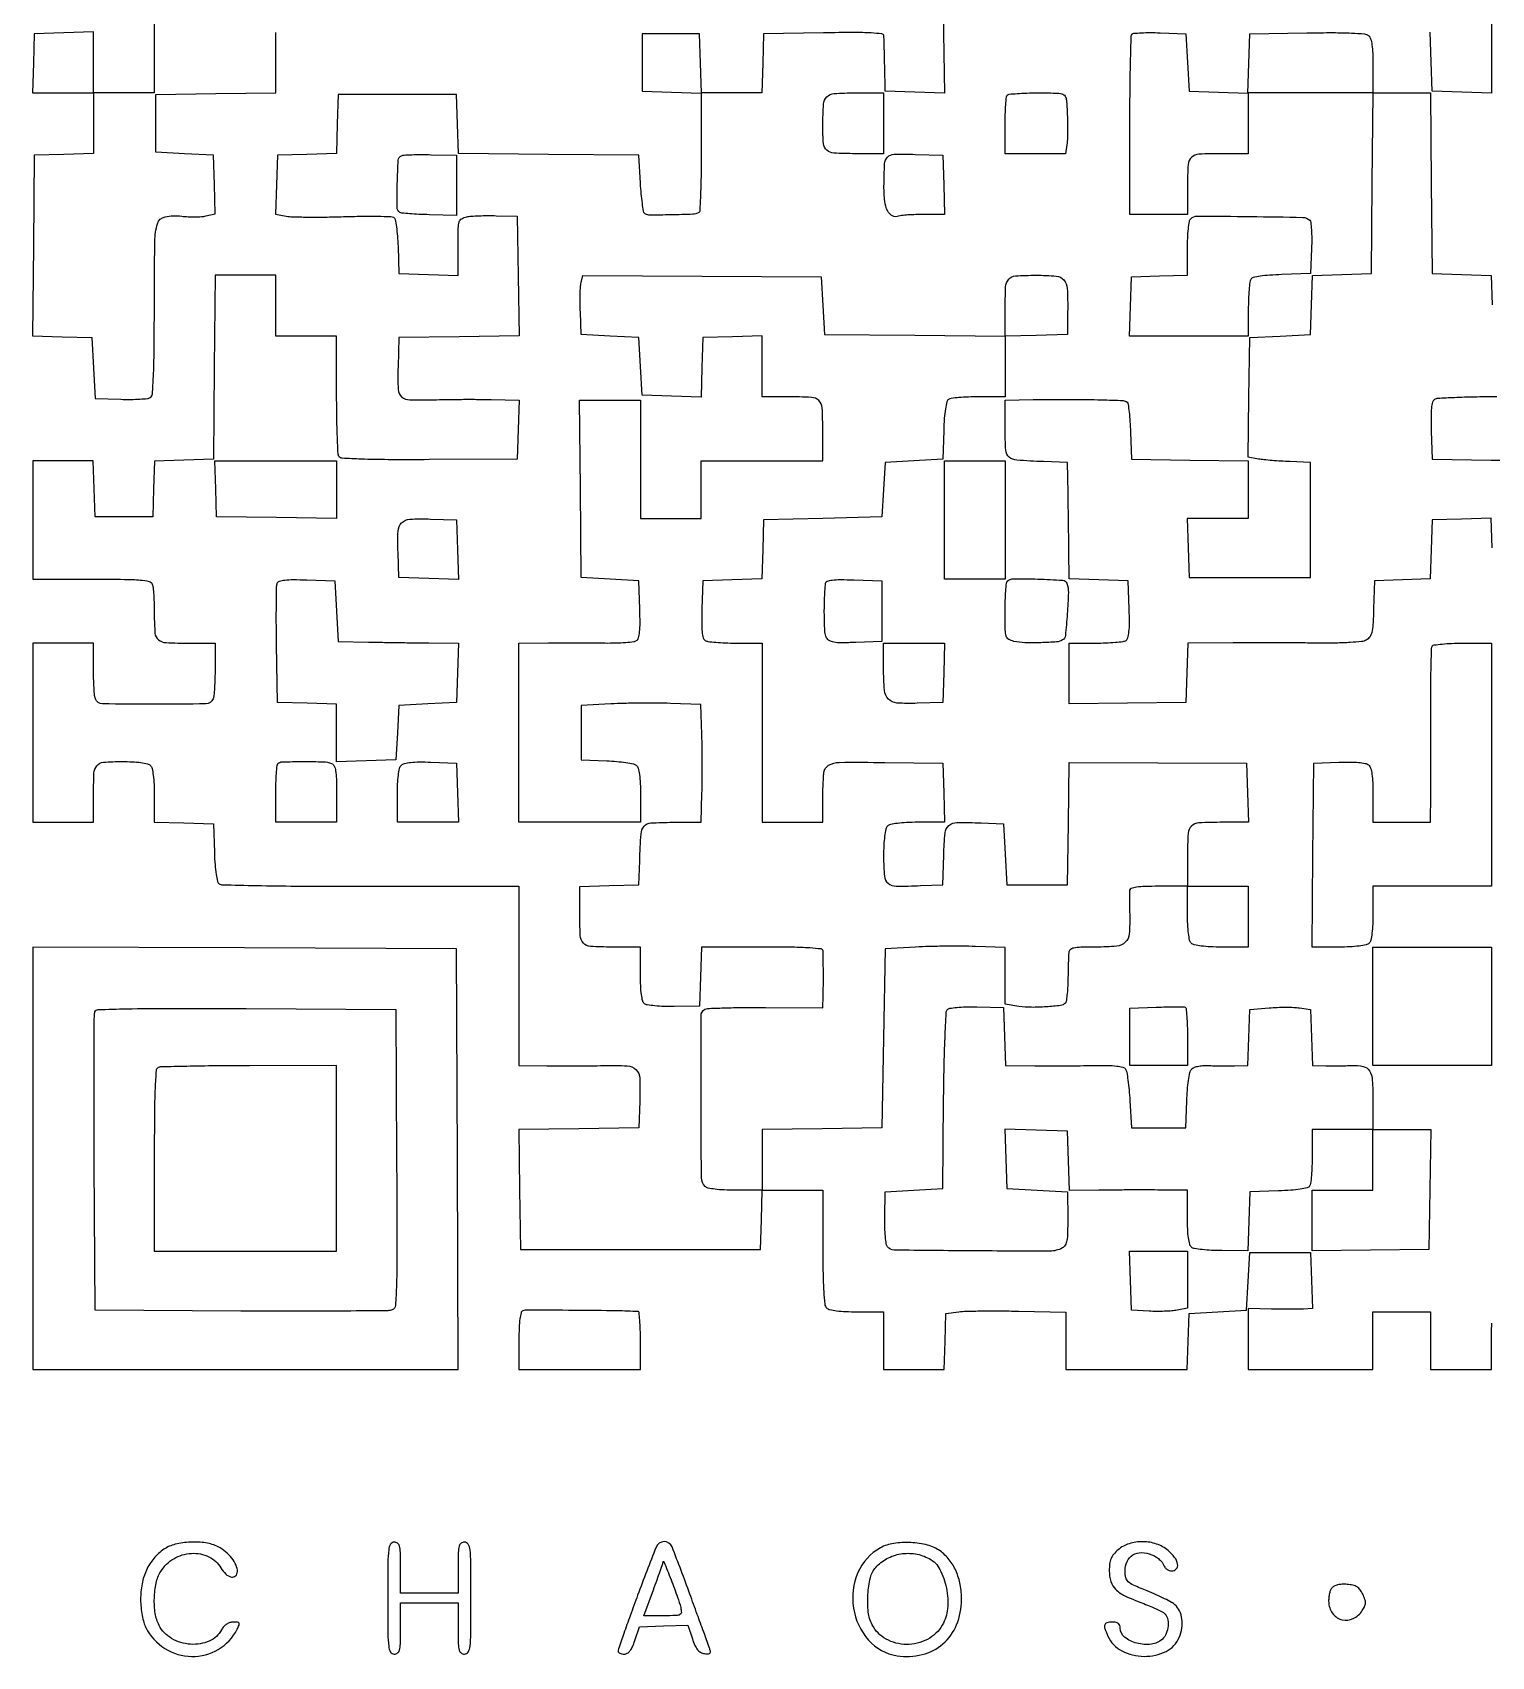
# Model space of a CAD drawing. Extents: x 156 to 936, y 100 to 969.
# Drawn here: x 156 to 612, y 100 to 608 of the extents above; entities that cross this region are included whole.
import ezdxf

# ---------------------------------------------------------------- set-up
doc = ezdxf.new("R2010")
doc.units = 0

msp = doc.modelspace()

# ---------------------------------------------------------------- linework, layer by layer
for points in [[(440.5, 626.5), (440.772204, 607.71218), (441.044409, 588.924361), (431.772204, 589.21218), (422.5, 589.5), (422.349641, 597.5, 0.000874), (422.284784, 600.656909, 0.001166), (422.21418, 603.523669, 0.000814), (422.145443, 605.927708, 0.01199), (422.099641, 606.772065, 0.357542), (421.463151, 607.435163, 0.016529), (418.124071, 607.723228, 0.014053), (412.774857, 607.856438, 0.002826), (403.25, 607.772065), (384.5, 607.5), (384.212474, 598.25), (383.924948, 589), (374.5, 589), (365.075052, 589), (364.787526, 598.25), (364.5, 607.5), (355.5, 607.5), (346.5, 607.5), (346.5, 598.5), (346.5, 589.5), (355.75, 589.212474), (365, 588.924948), (365, 570.521491, -0.003948), (364.944022, 563.431887, -0.006325), (364.771942, 557.383102, -0.001873), (364.538106, 552.171378, -0.247007), (364.223632, 551.638212, -0.128933), (362.330486, 551.058556, -0.005973), (355.553707, 550.863836, -0.004505), (348.624888, 550.809994, -0.197861), (347.307805, 551.354337, -0.156425), (346.96783, 552.010775, -0.007592), (346.590418, 554.468816, -0.011746), (346.250255, 557.44826, -0.008148), (346, 560.828809), (345.5, 569.5), (317.287321, 569.76551), (289.074641, 570.03102), (288.787321, 579.26551), (288.5, 588.5), (270, 588.5), (251.5, 588.5), (251.212964, 579.287036), (250.925929, 570.074071), (241.712964, 569.787036), (232.5, 569.5), (232.213165, 560.302223), (231.926331, 551.104447), (235.213165, 550.490349, 0.03927), (237.253293, 550.272858, 0.004606), (241.830732, 550.188196, 0.005498), (247.284635, 550.19755, 0.004475), (253.125496, 550.324091, -0.004465), (258.808413, 550.44732, -0.006689), (263.77216, 550.444208, -0.003133), (267.977756, 550.358949, -0.132527), (268.831529, 550.104121, -0.207324), (269.271513, 549.472404, -0.012546), (269.681237, 547.147202, -0.017051), (270.014922, 544.264237, -0.011608), (270.206033, 540.968156), (270.5, 532.5), (279.75, 532.212474), (289, 531.924948), (289, 540.845897, -0.004115), (289.048349, 546.719937, -0.064833), (289.338966, 548.697042, -0.192946), (290.101186, 549.685999, -0.08623), (291.665164, 550.276324, -0.030324), (293.112062, 550.462919, -0.007668), (295.481732, 550.586943, -0.007794), (298.198684, 550.645005, -0.007802), (300.915164, 550.618313), (307.5, 550.450823), (307.771984, 531.747558), (308.043968, 513.044292), (289.271984, 512.772146), (270.5, 512.5), (270.213519, 503.328966, 0.01638), (270.224235, 496.322515, 0.210881), (271.336696, 494.019302, 0.174228), (273.897393, 493.054945, 0.010561), (282.226002, 493.104446, -0.003775), (286.027768, 493.178645, -0.002115), (290.650849, 493.214399, -0.00211), (295.322706, 493.211049, -0.003437), (299.287526, 493.164217), (308.075052, 493), (307.787526, 483.75), (307.5, 474.5), (280, 474.359051, -0.002265), (267.070776, 474.351343, -0.007868), (258.714137, 474.515722, -0.004826), (252.753427, 474.784463, -0.24048), (251.765313, 475.359051, -0.131763), (251.469425, 476.282514, -0.00235), (251.241942, 481.525784, -0.005703), (251.07436, 487.673302, -0.003752), (251.015313, 494.75), (251, 513), (241.5, 513), (232, 513), (232, 522.5), (232, 532), (222.515335, 532), (213.030671, 532), (212.765335, 503.25), (212.5, 474.5), (203.288393, 474.212982), (194.076786, 473.925964), (193.788393, 465.212982), (193.5, 456.5), (184.5, 456.5), (175.5, 456.5), (175.211067, 465.25), (174.922134, 474), (165.461067, 474), (156, 474), (156, 455.5), (156, 437), (174.393011, 437, -0.002472), (184.723448, 436.948927, -0.018295), (189.640441, 436.72025, -0.036273), (192.393178, 436.288503, -0.24904), (193.393011, 435.418213, -0.068141), (193.630995, 434.403342, -0.007433), (193.821697, 432.006528, -0.00899), (193.955608, 429.132076, -0.007144), (194, 426.025201, 0.018983), (194.224011, 420.126878, 0.20568), (195.30349, 418.061585, 0.161531), (197.679234, 417.158728, 0.01072), (205.081787, 417), (213, 417), (213, 409.081787, -0.006883), (212.956705, 405.936708, -0.008746), (212.826033, 403.036198, -0.007109), (212.640185, 400.618819, -0.068975), (212.40777, 399.620249, -0.305112), (210.164623, 398.045419, -0.004957), (194, 397.885147, -0.004957), (177.835377, 398.045419, -0.305112), (175.59223, 399.620249, -0.068975), (175.359815, 400.618819, -0.007109), (175.173967, 403.036198, -0.008746), (175.043295, 405.936708, -0.006883), (175, 409.081787), (175, 417), (165.5, 417), (156, 417), (156, 389), (156, 361), (165.5, 361), (175, 361), (175, 368.918213, -0.01065), (175.157481, 376.310519, -0.159949), (176.052708, 378.690254, -0.206765), (178.102218, 379.772902, -0.019554), (183.906989, 380, -0.012415), (187.136184, 379.91981, -0.021121), (189.825282, 379.672007, -0.021703), (191.888147, 379.301898, -0.142062), (192.8, 378.8, -0.144682), (193.310039, 377.861987, -0.021131), (193.677383, 375.701269, -0.02038), (193.921656, 372.847487, -0.011159), (194, 369.337526), (194, 361.075052), (203.25, 360.787526), (212.5, 360.5), (212.792098, 351.532999, 0.009815), (212.991728, 347.711606, 0.020219), (213.327056, 344.736971, 0.020082), (213.754924, 342.545857, 0.193391), (214.292098, 341.785523, 0.138594), (215.323489, 341.468482, 0.000725), (226.013929, 341.240319, 0.003136), (238.229465, 341.073964, 0.001975), (252.5, 341.025494, -0.000069), (267.344423, 341.03164, -0.000083), (281.348438, 341.033187, -0.000071), (293.160234, 341.03086, -0.000536), (298.75, 341.02297), (308, 341), (308, 313), (308, 285), (316.75, 284.877856, 0.003038), (320.753975, 284.846297, 0.001737), (325.588588, 284.854364, 0.001735), (330.451836, 284.896248, 0.002881), (334.551575, 284.969406, -0.01776), (341.883655, 284.882057, -0.18525), (344.591078, 283.693149, -0.189845), (345.773182, 281.013391, -0.018801), (345.792008, 273.84692), (345.5, 265.5), (326.728016, 265.227854), (307.956032, 264.955708), (308.228016, 246.227854), (308.5, 227.5), (346, 227.5), (383.5, 227.5), (383.787526, 236.75), (384.075052, 246), (393.537526, 246), (403, 246), (403, 228.2, 0.003861), (403.063952, 219.919232, 0.011908), (403.283708, 214.324625, 0.011288), (403.619714, 210.411132, 0.17093), (404.2, 209.2, 0.144849), (405.139671, 208.689458, 0.021091), (407.306878, 208.322289, 0.020332), (410.171507, 208.07823, 0.011084), (413.7, 208), (422, 208), (422, 199), (422, 190), (431.461067, 190), (440.922134, 190), (441.211067, 198.75), (441.5, 207.5), (445.5, 208, -0.024712), (447.876822, 208.178455, -0.003716), (452.657812, 208.264968, -0.004165), (458.309506, 208.27814, -0.003586), (464.25, 208.199891), (479, 207.899782), (479, 198.949891), (479, 190), (497.961067, 190), (516.922134, 190), (517.211067, 198.75), (517.5, 207.5), (526.5, 208), (535.5, 208.5), (536, 217.5), (536.5, 226.5), (546, 226.5), (555.5, 226.5), (555.788933, 217.75), (556.077866, 209), (553.288933, 208.844005, -0.011673), (551.759812, 208.794244, -0.002714), (549.189562, 208.784587, -0.002799), (546.230203, 208.806102, -0.00274), (543.25, 208.860787), (536, 209.033563), (536, 199.516782), (536, 190), (555.5, 190), (575, 190), (575, 199), (575, 208), (584, 208), (593, 208), (593, 199), (593, 190), (602.5, 190), (612, 190), (612, 197.418213, -0.012045), (612.169488, 204.452803, -0.170409)], [(194.003704, 614.194269, 0.00403), (193.948685, 607.172298), (193.952773, 589), (184.476387, 589), (175, 589), (175, 598.537526), (175, 608.075052), (165.75, 607.787526), (156.5, 607.5), (156.212474, 598.25), (155.924948, 589), (165.462474, 589), (175, 589), (175, 579.537526), (175, 570.075052), (165.75, 569.787526), (156.5, 569.5), (156.234491, 541.287731), (155.968982, 513.075462), (165.234491, 512.787731), (174.5, 512.5), (175, 503), (175.5, 493.5), (183.5, 493.231666, 0.010041), (186.655195, 493.189235, 0.013424), (189.517023, 493.285088, 0.01061), (191.876659, 493.477934, 0.121069), (192.749439, 493.790336, 0.231612), (193.408841, 494.913431, 0.007462), (193.736878, 500.303912, 0.009029), (193.960011, 508.328695, 0.002109), (194.034381, 521.792187, -0.002585), (194.169523, 542.659381, -0.069603), (194.998457, 548.120932, -0.27921), (197.365569, 550.267758, -0.078046), (202.576089, 550.457022, 0.017899), (204.578903, 550.289048, 0.014555), (206.732199, 550.248624, 0.014804), (208.719734, 550.328052, 0.036681), (210.161321, 550.535432), (213.072737, 551.174886), (212.786369, 560.337443), (212.5, 569.5), (203.5, 570), (194.5, 570.5), (194.5, 579.5), (194.5, 588.5), (213.25, 588.772065), (232, 589.044131), (232, 598.484539), (232, 607.924948)], [(612.211984, 446.787023), (611.923969, 456.074046), (602.711984, 455.787023), (593.5, 455.5), (593.212982, 446.288393), (592.925964, 437.076786), (584.212982, 436.788393), (575.5, 436.5), (575.211278, 427.76446, -0.006717), (574.982155, 422.837825, -0.042881), (574.619535, 420.365203, -0.092602), (573.978095, 418.913279, -0.120255), (572.898558, 417.94571, -0.097176), (571.456775, 417.50342, -0.010071), (567.902961, 417.205027, -0.011564), (563.430998, 417.023813, -0.007219), (558.18728, 417.008414, 0.001455), (552.307766, 417.058921, 0.000781), (545.051974, 417.088799, 0.000778), (537.65148, 417.096205, 0.001219), (531.287526, 417.077164), (517.075052, 417), (516.787526, 407.75), (516.5, 398.5), (498.25, 398.267027), (480, 398.034054), (480, 407.517027), (480, 417), (488.25, 417.015313, 0.009158), (491.503986, 417.080961, 0.01219), (494.455895, 417.266784, 0.009524), (496.89348, 417.526866, 0.110447), (497.791346, 417.849883, 0.190691), (498.391596, 418.675579, 0.03736), (498.721257, 420.518036, 0.025891), (498.863419, 423.325344, 0.007874), (498.791346, 427.58457), (498.5, 436.5), (489.25, 436.787526), (480, 437.075052), (479.920976, 445.787526, 0.000752), (479.878469, 449.807485, 0.000412), (479.814941, 454.731336, 0.000411), (479.742218, 459.72993, 0.000657), (479.670976, 464), (479.5, 473.5), (472, 473.75303, -0.008402), (463.634665, 474.176069, -0.161469), (461.255381, 475.147153, -0.203902), (460.197358, 477.278201, -0.014636), (460, 484.019052), (460, 493), (468.75, 493.110714, -0.002841), (481.125901, 493.196992, -0.007302), (490.072381, 493.077873, -0.003941), (496.874222, 492.834266, -0.187584), (498.10915, 492.29085, -0.160343), (498.438826, 491.637668, -0.008009), (498.762088, 489.229162, -0.012215), (499.034544, 486.307106, -0.008475), (499.205609, 482.994391), (499.5, 474.5), (517.75, 474.227441), (536, 473.954883), (536, 464.977441), (536, 456), (526.462474, 456), (516.924948, 456), (517.212474, 446.75), (517.5, 437.5), (536.5, 437.5), (555.5, 437.5), (555.5, 455.5), (555.5, 473.5), (549, 473.745913, -0.005767), (546.271479, 473.880673, -0.005186), (543.448259, 474.082182, -0.005203), (540.91973, 474.315548, -0.016288), (539.228116, 474.545332), (535.956233, 475.098837), (536.228116, 493.799418), (536.5, 512.5), (546, 513), (555.5, 513.5), (555.787036, 522.712964), (556.074071, 531.925929), (565.287036, 532.212964), (574.5, 532.5), (574.765573, 560.75), (575.031147, 589), (555.515573, 589), (536, 589), (536, 579.5), (536, 570), (528.081787, 570, 0.01141), (520.599988, 569.829247, 0.175208), (518.252746, 568.85745, 0.195511), (517.199638, 566.650479, 0.014768), (517, 559.893011), (517, 551), (508, 551), (499, 551), (499, 578.833333, -0.002366), (499.050735, 589.55422, -0.003798), (499.206746, 598.697371, -0.000818), (499.417363, 606.705352, -0.191663), (499.703816, 607.370483, -0.17855), (500.286747, 607.639255, -0.007766), (502.564452, 607.783202, -0.012381), (505.319749, 607.846095, -0.008434), (508.453816, 607.787149), (516.5, 607.5), (517, 598.5), (517.5, 589.5), (526.711984, 589.212977), (535.923969, 588.925954), (536.211984, 598.212977), (536.5, 607.5), (554.369149, 607.773559, -0.003921), (562.566252, 607.834763, -0.011229), (568.261182, 607.704708, -0.010349), (572.3148, 607.436825, -0.152679), (573.619149, 606.901115, -0.14803), (574.25958, 605.932399, -0.036575), (574.674595, 604.050953, -0.026489), (574.925254, 601.304816, -0.009515), (575, 597.377555), (575, 589), (583.984427, 589), (592.968853, 589), (593.234427, 560.75), (593.5, 532.5), (602.712964, 532.212964), (611.925929, 531.925929), (612.212964, 522.712964)], [(613.75, 493.984687, 0.004181), (606.662785, 493.91947, 0.006279), (600.481605, 493.733216, 0.002855), (595.237055, 493.479228, 0.128512), (594.208654, 493.150117, 0.190691), (593.608404, 492.324421, 0.03736), (593.278743, 490.481964, 0.025891), (593.136581, 487.674656, 0.007874), (593.208654, 483.41543), (593.5, 474.5), (611.926619, 474.226758, 0.003139), (621.125155, 474.14811, 0.013555)]]:
    msp.add_lwpolyline(points, format="xyb")
msp.add_lwpolyline([(612, 626.924948), (612, 588.924948), (602.75, 589.212474), (593.5, 589.5), (593.212474, 598.75), (592.924948, 608)])
for points in [[(422, 579.5), (422, 570), (413.106989, 570, -0.012823), (406.474789, 570.170116, -0.168454), (404.231199, 571.079432, -0.197432), (403.213097, 573.123493, -0.018669), (403.013655, 578.831787, -0.01485), (403.227517, 585.49035, -0.182066), (404.25204, 587.772318, -0.183969), (406.522571, 588.799228, -0.01522), (413.116631, 589), (422, 589)], [(479.16655, 586.75, -0.007082), (479.428725, 582.365359, -0.009518), (479.534242, 578.387789, -0.010421), (479.489633, 575.04807, -0.03026), (479.271354, 572.75), (478.841089, 570), (469.420545, 570), (460, 570), (460, 578.833333, -0.007039), (460.048334, 582.266524, -0.010477), (460.195833, 585.267708, -0.005871), (460.400808, 587.76784, -0.174709), (460.666667, 588.333333, -0.174709), (461.23216, 588.599192, -0.005871), (463.732292, 588.804167, -0.010477), (466.733476, 588.951666, -0.007039), (470.166667, 589, -0.004363), (475.728778, 588.951469, -0.056944), (477.773581, 588.681607, -0.185663), (478.731476, 588.009078, -0.130136)], [(288.5, 560.095459), (288.5, 550.690918), (280.042842, 550.914473, -0.005158), (276.744936, 551.035706, -0.007482), (273.837076, 551.216297, -0.004191), (271.397969, 551.425034, -0.115464), (270.792842, 551.628031, -0.257767), (269.914912, 553.187766, -0.008476), (269.980264, 560.588955, -0.00812), (270.292037, 568.004207, -0.286447), (271.25, 569.356866, -0.08407), (272.100026, 569.554893, -0.00628), (274.482813, 569.670739, -0.008556), (277.344709, 569.724863, -0.006392), (280.5, 569.690199), (288.5, 569.5)], [(440.787526, 560.25), (441.075052, 551), (434.619313, 551, 0.007915), (432.041022, 550.959183, 0.00968), (429.633174, 550.836231, 0.008361), (427.620927, 550.660523, 0.065741), (426.710726, 550.44249, -0.21055), (424.782508, 550.536335, -0.164095), (423.288295, 552.041231, -0.085499), (422.373507, 555.152524, -0.030637), (422.122571, 559.784077, -0.011015), (422.327726, 566.818268, -0.18175), (423.249526, 568.934734, -0.197552), (425.306739, 569.829787, -0.013369), (431.829377, 569.787775), (440.5, 569.5)], [(555.228075, 549.171925, -0.170971), (555.555565, 548.488272, -0.010876), (555.749993, 546.241257, -0.014956), (555.845152, 543.496265, -0.010507), (555.794857, 540.405143), (555.5, 532.5), (546.532999, 532.207902, 0.009786), (542.707636, 532.008289, 0.020298), (539.737125, 531.673305, 0.020215), (537.552989, 531.24575, 0.195149), (536.798312, 530.707902, 0.112618), (536.495093, 529.855762, 0.008743), (536.251635, 527.431384, 0.011595), (536.077158, 524.498009, 0.008591), (536.015313, 521.25), (536, 513), (517.462474, 513), (498.924948, 513), (499.212474, 522.25), (499.5, 531.5), (508.25, 531.788933), (517, 532.077866), (517, 540.338933, -0.011727), (517.076007, 543.579301, -0.016188), (517.306429, 546.479741, -0.012772), (517.63274, 548.843264, -0.156935), (518.043163, 549.643163, -0.200107), (520.147685, 550.509223, -0.002019), (536.62346, 550.366959, -0.002068), (553.074658, 550.090433, -0.193475)], [(403, 522.5), (403.5, 513.5), (431.75, 513.234427), (460, 512.968853), (460, 520.902639, -0.011068), (460.165212, 528.365411, -0.169323), (461.1071, 530.725426, -0.200102), (463.253262, 531.79038, -0.016408), (469.639213, 532, -0.020822), (475.989839, 531.735426, -0.195293), (478.380617, 530.523985, -0.169218), (479.432995, 527.895287, -0.014831), (479.548682, 520.61142), (479.45069, 513.5), (469.725345, 513.213788), (460, 512.927576), (460, 503.463788), (460, 494), (451.75, 493.984687, 0.008591), (448.501991, 493.922842, 0.011595), (445.568616, 493.748365, 0.008743), (443.144238, 493.504907, 0.112618), (442.292098, 493.201688, 0.195149), (441.75425, 492.447011, 0.020215), (441.326695, 490.262875, 0.020298), (440.991711, 487.292364, 0.009786), (440.792098, 483.467001), (440.5, 474.5), (431.5, 474), (422.5, 473.5), (422, 465), (421.5, 456.5), (403, 456), (384.5, 455.5), (384.212964, 446.287036), (383.925929, 437.074071), (374.712964, 436.787036), (365.5, 436.5), (365.208654, 427.58457, 0.007874), (365.136581, 423.325344, 0.025891), (365.278743, 420.518036, 0.03736), (365.608404, 418.675579, 0.190691), (366.208654, 417.849883, 0.110447), (367.10652, 417.526866, 0.009524), (369.544105, 417.266784, 0.01219), (372.496014, 417.080961, 0.009158), (375.75, 417.015313), (384, 417), (384, 389), (384, 361), (393.5, 361), (403, 361), (403.013655, 368.25, -0.017697), (403.317578, 376.399845, -0.245617), (404.819339, 378.825455, -0.133098), (408.149979, 379.747568, -0.004198), (422.355061, 379.705756), (440.5, 379.5), (440.787526, 370.25), (441.075052, 361), (432.737526, 361, 0.01101), (429.190499, 360.921884, 0.020283), (426.315021, 360.678036, 0.021051), (424.141321, 360.311042, 0.145015), (423.2, 359.8, 0.144765), (422.689713, 358.86117, 0.021112), (422.322455, 356.697258, 0.020356), (422.078287, 353.838136, 0.011122), (422, 350.319052, 0.019851), (422.245842, 344.129415, 0.208391), (423.41302, 341.942745, 0.16774), (425.947407, 341.054179, 0.01198), (433.520917, 341.199088), (440.5, 341.5), (440.787398, 350.740334, -0.015844), (441.223546, 357.678762, -0.194277), (442.421808, 359.990355, -0.177046), (444.942653, 360.934395, -0.012739), (452.520917, 360.800912), (459.5, 360.5), (460, 351), (460.5, 341.5), (470, 341.5), (479.5, 341.5), (479.771099, 360.608861), (480.042197, 379.717722), (507.771099, 379.608861), (535.5, 379.5), (535.787526, 370.25), (536.075052, 361), (528.119313, 361, 0.011676), (520.578687, 360.823888, 0.180709), (518.23551, 359.821417, 0.191194), (517.190859, 357.550484, 0.01333), (517, 350.393011), (517, 341), (526.5, 341), (536, 341), (536, 331.5), (536, 322), (527.7, 322, -0.011084), (524.171507, 322.07823, -0.020332), (521.306878, 322.322289, -0.021091), (519.139671, 322.689458, -0.144849), (518.2, 323.2, -0.144849), (517.689458, 324.139671, -0.021091), (517.322289, 326.306878, -0.020332), (517.07823, 329.171507, -0.011084), (517, 332.7), (517, 341), (508, 341, 0.007411), (503.748184, 340.936973, 0.026685), (501.046677, 340.712223, 0.039961), (499.371808, 340.344295, 0.305759), (498.890032, 339.75, 0.021386), (498.854352, 338.957349, 0.002081), (498.858084, 337.037004, 0.002635), (498.884137, 334.746891, 0.002082), (498.935698, 332.269587, -0.024858), (498.783962, 326.135349, -0.182142), (497.568505, 323.518124, -0.173507), (494.893929, 322.284701, -0.022131), (488.464816, 322, 0.005763), (483.678699, 321.944835, 0.044524), (481.455376, 321.694687, 0.123786), (480.344373, 321.161642, 0.204543), (479.877143, 320.25, 0.008838), (479.822244, 319.203559, 0.001261), (479.753027, 317.055868, 0.001434), (479.684826, 314.514369, 0.001223), (479.627143, 311.833805, -0.009236), (479.529377, 309.230824, -0.013198), (479.339132, 306.92745, -0.009086), (479.09755, 305.035051, -0.161355), (478.825222, 304.49236, -0.166175), (477.298973, 303.743, -0.014251), (472.905703, 303.308565, -0.019914), (468.203714, 303.166316, -0.034832), (464.32161, 303.47448), (460, 304.122546), (460, 312.992653), (460, 321.86276), (450.75, 322.18138, 0.007), (446.521873, 322.267784, 0.004027), (441.426563, 322.25953, 0.004022), (436.307538, 322.168824, 0.006705), (432, 322), (422.5, 321.5), (422, 293.5), (421.5, 265.5), (402.75, 265.227935), (384, 264.955869), (384, 255.477935), (384, 246), (375.7, 246, -0.011084), (372.171507, 246.07823, -0.020332), (369.306878, 246.322289, -0.021091), (367.139671, 246.689458, -0.144849), (366.2, 247.2, -0.196873), (365.060886, 249.919815, -0.001419), (364.934602, 275.106471, -0.001183), (364.939439, 300.510379, -0.259251), (366.079559, 302.54917, -0.129491), (366.952583, 302.815432, -0.002113), (372.106128, 302.992019, -0.005348), (378.133485, 303.10854, -0.003506), (385.079559, 303.119814), (403, 303.023253), (403.110294, 306.761627, 0.005693), (403.168173, 309.957281, 0.002512), (403.17536, 314.182499, 0.002333), (403.142684, 318.27289, 0.009588), (403.063812, 320.75, 0.364157), (402.457061, 321.401999, 0.014317), (398.958389, 321.732679, 0.013467), (393.482522, 321.944551, 0.002935), (384.037526, 322), (365.075052, 322), (364.787526, 312.75), (364.5, 303.5), (356.5, 303.411165, -0.01128), (353.344818, 303.447307, -0.015008), (350.482813, 303.630801, -0.012255), (348.134062, 303.910552, -0.128833), (347.25, 304.283609, -0.169847), (346.69252, 305.136833, -0.027309), (346.315988, 307.119654, -0.023247), (346.074601, 309.900953, -0.010022), (346, 313.622445), (346, 322), (337.106989, 322, -0.014732), (330.350994, 322.199102, -0.19511), (328.143776, 323.249844, -0.175559), (327.171283, 325.592092, -0.011491), (327, 333.044262), (327, 340.924948), (336.25, 341.212474), (345.5, 341.5), (345.75303, 349, -0.008383), (346.175632, 357.362696, -0.161024), (347.144513, 359.74298, -0.204243), (349.271128, 360.801862, -0.01476), (355.981526, 361), (364.924948, 361), (365.212474, 369.97907, 0.005372), (365.30011, 374.099207, 0.003031), (365.322407, 379.097616, 0.003025), (365.283818, 384.141123, 0.004956), (365.182954, 388.412024), (364.865908, 397.865908), (355.421745, 398.182954, 0.006786), (351.13658, 398.268607, 0.004051), (346.037911, 398.259993, 0.004055), (340.958805, 398.169057, 0.007014), (336.738792, 398), (327.5, 397.5), (327.5, 389), (327.5, 380.5), (335.452616, 380.204288, -0.011934), (338.592986, 380.012379, -0.0156), (341.450258, 379.679152, -0.013166), (343.789339, 379.268892, -0.123819), (344.702616, 378.831844, -0.156616), (345.288322, 377.912736, -0.030079), (345.679152, 375.949592, -0.024173), (345.924766, 373.166961, -0.009926), (346, 369.377555), (346, 361), (327, 361), (308, 361), (308, 389), (308, 417), (317.25, 417.066053, -0.001241), (321.408872, 417.085429, -0.000775), (326.279687, 417.08848, -0.000778), (331.07931, 417.076575, -0.001416), (335, 417.049645, 0.009402), (338.349786, 417.08014, 0.012606), (341.382458, 417.241381, 0.009785), (343.884657, 417.487126, 0.116827), (344.791346, 417.818162, 0.186702), (345.39066, 418.659466, 0.036963), (345.720474, 420.514783, 0.025757), (345.862896, 423.330777, 0.007924), (345.791346, 427.58457), (345.5, 436.5), (336.5, 437), (327.5, 437.5), (327.234181, 465.25), (326.968363, 493), (336.484181, 493), (346, 493), (346, 474.5), (346, 456), (355.5, 456), (365, 456), (365, 465), (365, 474), (384, 474), (403, 474), (403, 483.393011, 0.013298), (402.809647, 490.54893, 0.19079), (401.767356, 492.820169, 0.18106), (399.429085, 493.823337, 0.011759), (391.918213, 494), (384, 494), (384, 503.537526), (384, 513.075052), (374.75, 512.787526), (365.5, 512.5), (365.211984, 503.212977), (364.923969, 493.925954), (355.711984, 494.212977), (346.5, 494.5), (346, 503.5), (345.5, 512.5), (336.5, 513), (327.5, 513.5), (327.199088, 520.479083, -0.008458), (327.124865, 523.314106, -0.009302), (327.150536, 526.061355, -0.008799), (327.257322, 528.404346, -0.045722), (327.45636, 529.682147), (328.014544, 531.906129), (365.257272, 531.703065), (402.5, 531.5)], [(288.788029, 446.211971), (289.076058, 436.923942), (279.788029, 437.211971), (270.5, 437.5), (270.206229, 445.344796, -0.019645), (270.218611, 452.021195, -0.185166), (271.333807, 454.605942, -0.189669), (273.876766, 455.748898, -0.020771), (280.403945, 455.787955), (288.5, 455.5)], [(251, 427), (251.5, 417.5), (261, 417.329024, 0.000734), (265.310027, 417.257785, 0.000438), (270.437586, 417.185059, 0.000439), (275.54497, 417.121578, 0.000761), (279.787526, 417.079024), (289.075052, 417), (288.787526, 407.75), (288.5, 398.5), (279.5, 398), (270.5, 397.5), (270, 389), (269.5, 380.5), (260.25, 380.212474), (251, 379.924948), (251, 388.924948), (251, 397.924948), (241.75, 398.212474), (232.5, 398.5), (232.226045, 416.466382, -0.002738), (232.157838, 423.447139, -0.004101), (232.181672, 429.543708, -0.001757), (232.263004, 434.747927, -0.087035), (232.459691, 435.755553, -0.230713), (233.132554, 436.383519, -0.046636), (234.779627, 436.724608, -0.028631), (237.436466, 436.867546, -0.007369), (241.733647, 436.789171), (250.5, 436.5)], [(421.5, 427), (421.5, 417.5), (413.306341, 417.210468, -0.006813), (408.73243, 417.111223, -0.042663), (406.402455, 417.291471, -0.093742), (405.036209, 417.789291, -0.136707), (404.155912, 418.710468, -0.109543), (403.655488, 420.499388, -0.009585), (403.487795, 425.237339, -0.013117), (403.541508, 430.596354, -0.014329), (403.879043, 435.788933, -0.297794), (404.366635, 436.401316, -0.051858), (405.882261, 436.733684, -0.029391), (408.451304, 436.871231, -0.006933), (412.75, 436.788933), (421.5, 436.5)], [(479.278731, 435.716021, -0.098938), (479.771328, 432.832071, -0.011247), (479.435489, 426.19453, -0.007109), (478.837139, 419.355316, -0.23302), (477.98148, 417.988554, -0.121072), (476.109006, 417.383368, -0.010991), (471.167693, 417.137812, -0.015), (466.150033, 417.149472, -0.044956), (462.75, 417.566943, -0.07828), (461.123374, 418.19461, -0.19235), (460.345442, 419.184173, -0.067399), (460.049158, 421.123851, -0.004246), (460, 426.912789, -0.007102), (460.048337, 430.315517, -0.010561), (460.195833, 433.291048, -0.005959), (460.400868, 435.768656, -0.174467), (460.666667, 436.333333, -0.198652), (462.631398, 437.148306, -0.00854), (470.265375, 437.025568, -0.007088), (477.992633, 436.659554, -0.293758)], [(440.787526, 407.75), (440.5, 398.5), (432.520365, 398.203802, -0.024754), (426.179672, 398.2824, -0.188489), (423.521953, 399.515788, -0.172538), (422.277182, 402.288424, -0.02007), (422, 409.19113), (422, 417), (431.537526, 417), (441.075052, 417)], [(612, 379), (612, 341), (593.5, 341), (575, 341), (575, 332.7, -0.011084), (574.92177, 329.171507, -0.020332), (574.677711, 326.306878, -0.021091), (574.310542, 324.139671, -0.144849), (573.8, 323.2, -0.144917), (572.859654, 322.689253, -0.021075), (570.689794, 322.322156, -0.020312), (567.820731, 322.078183, -0.011054), (564.284665, 322), (555.969329, 322), (556.234665, 350.75), (556.5, 379.5), (564.344796, 379.793771, -0.01153), (567.735348, 379.842502, -0.021342), (570.485252, 379.701133, -0.023545), (572.568167, 379.405224, -0.126804), (573.594796, 378.921326, -0.145524), (574.251072, 377.939147, -0.03848), (574.673265, 376.078343, -0.027148), (574.9254, 373.342652, -0.009406), (575, 369.377555), (575, 361), (584, 361), (593, 361), (593.093279, 369.75, 0.002106), (593.122763, 374.322702, 0.000625), (593.129651, 381.315268, 0.000627), (593.117718, 389.172917, 0.000677), (593.08611, 396.833891, -0.00291), (593.088536, 403.927104, -0.004507), (593.181485, 410.051309, -0.001515), (593.325196, 415.329633, -0.131583), (593.551848, 416.083891, -0.224824), (594.113542, 416.447837, -0.009143), (596.57813, 416.730893, -0.014447), (599.591713, 416.933626, -0.00957), (603.059017, 417), (612, 417)], [(249.418213, 379.393011, -0.192406), (250.217093, 378.653872, -0.06988), (250.688469, 377.154102, -0.034532), (250.937024, 374.571713, -0.00673), (251, 369.893011), (251, 361), (241.5, 361), (232, 361), (232, 369.833333, -0.007039), (232.048334, 373.266524, -0.010477), (232.195833, 376.267708, -0.005871), (232.400808, 378.76784, -0.174709), (232.666667, 379.333333, -0.192867), (233.981803, 379.896108, -0.004931), (240.550861, 379.984299, -0.008182), (246.871554, 379.903379, -0.084511)], [(288.787526, 370.25), (289.075052, 361), (279.537526, 361), (270, 361), (270, 369.3, -0.010805), (270.078234, 372.919712, -0.021718), (270.325462, 375.765786, -0.024363), (270.706211, 377.872573, -0.139838), (271.25, 378.855354, -0.140175), (272.240307, 379.407991, -0.032041), (274.151155, 379.728934, -0.024927), (276.841248, 379.870293, -0.010202), (280.5, 379.805354), (288.5, 379.5)], [(269.759817, 255.860756, -0.000764), (269.87272, 227.927169, -0.00799), (269.718396, 216.469094, -0.011301), (269.378632, 209.947145, -0.290193), (268.367296, 208.58745, -0.089452), (267.032792, 208.333595, -0.000479), (253.803136, 208.219928, -0.002086), (238.709184, 208.167691, -0.00132), (221.107479, 208.226694), (175.5, 208.5), (175.239372, 254.5, -0.000997), (175.174287, 272.225103, -0.001596), (175.197198, 287.357597, -0.000282), (175.267665, 300.72814, -0.090314), (175.461789, 301.759906, -0.301449), (176.45055, 302.464468, -0.003096), (185.402033, 302.70934, -0.005599), (198.68089, 302.841585, -0.001079), (222.722417, 302.759906), (269.5, 302.5)], [(459.787526, 294.066768), (460.075052, 285), (469.287526, 284.906082, 0.002272), (473.476514, 284.882417, 0.001341), (478.479491, 284.890311, 0.001342), (483.475829, 284.925002, 0.002299), (487.642656, 284.984277, -0.00773), (492.030186, 284.999032, -0.025756), (494.905213, 284.815942, -0.037503), (496.786801, 284.45394, -0.185214), (497.642656, 283.828195, -0.100635), (498.003543, 282.904895, -0.008694), (498.39503, 280.393282, -0.011177), (498.745928, 277.352396, -0.008444), (499, 274), (499.5, 265.5), (508, 265.5), (516.5, 265.5), (516.793676, 273.950164, -0.011854), (516.988868, 277.286002, -0.015537), (517.333746, 280.318924, -0.013055), (517.76099, 282.801824, -0.124693), (518.219815, 283.764861, -0.119829), (518.944948, 284.304249, -0.043328), (520.174299, 284.704056, -0.037958), (521.714577, 284.939914, -0.028681), (523.426138, 284.97196, 0.004899), (525.290129, 284.918211, 0.002805), (527.540304, 284.888014, 0.002801), (529.803525, 284.883021, 0.004655), (531.711067, 284.907263), (535.922134, 285), (536.211067, 293.75), (536.5, 302.5), (542.5, 303, -0.0113), (545.053739, 303.154797, -0.009486), (547.765625, 303.20625, -0.009602), (550.245247, 303.158625, -0.025878), (552, 303), (555.5, 302.5), (555.788933, 293.75), (556.077866, 285), (560.288933, 284.903108, 0.005053), (562.177474, 284.878746, 0.003199), (564.379532, 284.886683, 0.003212), (566.542643, 284.922221, 0.005923), (568.300964, 284.983256, -0.062339), (571.963011, 284.697134, -0.209364), (573.883277, 283.339944, -0.12054), (574.793899, 280.425617, -0.015734), (575, 273.877555), (575, 265), (584.022065, 265), (593.044131, 265), (592.772065, 246.25), (592.5, 227.5), (574.25, 227.276588), (556, 227.053177), (556, 236.526588), (556, 246), (565.5, 246), (575, 246), (575, 255.5), (575, 265), (565.5, 265), (556, 265), (555.984687, 256.75, -0.008591), (555.922842, 253.501991, -0.011595), (555.748365, 250.568616, -0.008743), (555.504907, 248.144238, -0.112618), (555.201688, 247.292098, -0.195149), (554.447011, 246.75425, -0.020215), (552.262875, 246.326695, -0.020298), (549.292364, 245.991711, -0.009786), (545.467001, 245.792098), (536.5, 245.5), (536.213055, 236.293865), (535.926109, 227.08773), (527.740991, 227.105717, -0.011959), (524.512904, 227.190037, -0.015865), (521.584857, 227.429969, -0.013184), (519.188371, 227.767333, -0.132391), (518.277936, 228.184296, -0.158604), (517.705105, 229.090942, -0.028586), (517.319786, 231.075856, -0.02362), (517.075342, 233.867134, -0.01003), (517, 237.622445), (517, 246), (507.75, 246.063971, 0.001581), (503.54176, 246.079765, 0.000931), (498.511248, 246.073371, 0.000931), (493.484377, 246.048265, 0.001591), (489.288291, 246.006139), (480.076582, 245.884336), (479.788291, 255.192168), (479.5, 264.5), (469.711989, 264.78667), (459.923978, 265.073341), (460.211989, 255.78667), (460.5, 246.5), (469.986528, 246), (479.473057, 245.5), (479.552771, 237.18684, -0.00722), (479.530874, 232.672031, -0.039793), (479.290999, 230.252876, -0.082463), (478.778539, 228.817561, -0.143961), (477.885384, 227.93866, -0.123426), (473.992867, 226.962186, -0.001787), (449.969198, 227.043762, -0.001118), (425.329284, 227.270581, -0.227162), (423.201961, 228.319751, -0.133387), (422.842891, 229.167465, -0.01174), (422.580235, 231.503302, -0.014717), (422.411911, 234.349815, -0.010927), (422.387404, 237.5), (422.5, 245.5), (431.5, 246), (440.5, 246.5), (440.766376, 273.917269, -0.003023), (440.933255, 284.504758, -0.004748), (441.218016, 293.598768, -0.001422), (441.561577, 301.465586, -0.162765), (441.929812, 302.417269, -0.179902), (442.701543, 302.862122, -0.017453), (444.877477, 303.151053, -0.019053), (447.71371, 303.31861, -0.010721), (451.163435, 303.316768), (459.5, 303.133536)], [(517, 293.940983), (517, 285), (508, 285), (499, 285), (499, 293.959558), (499, 302.919115), (507.25, 303.209558, -0.003781), (510.46554, 303.298422, -0.005533), (513.296875, 303.323909, -0.002827), (515.691447, 303.305428, -0.094645), (516.25, 303.190983, -0.275007), (516.549995, 302.790758, -0.006393), (516.779688, 300.346326, -0.012377), (516.94584, 297.390443, -0.00785)], [(195.25, 284.337719, 0.286605), (194.579791, 283.416621, 0.006896), (194.265434, 277.906228, 0.008864), (194.055066, 269.647433, 0.001935), (194, 255.416667), (194, 227), (222.5, 227), (251, 227), (251, 256), (251, 285), (223.75, 284.921053, 0.001717), (213.21496, 284.854351, 0.002675), (204.1375, 284.717133, 0.000767), (196.247198, 284.543529, 0.090243)], [(517, 218.045313), (517, 209.090626), (513.75, 208.482682, -0.027401), (512.124346, 208.269925, -0.010403), (509.839062, 208.145157, -0.010267), (507.343963, 208.112208, -0.012364), (505, 208.187369), (499.5, 208.5), (499.212474, 217.75), (498.924948, 227), (507.962474, 227), (517, 227)], [(309.25, 208.285002, 0.244674), (308.666489, 207.651241, 0.032906), (308.29771, 205.817239, 0.025003), (308.067253, 203.035235, 0.008164), (308, 198.916667), (308, 190), (327, 190), (346, 190), (346, 199, 0.007813), (345.946025, 202.45404, 0.012866), (345.779688, 205.370032, 0.006475), (345.550346, 207.760119, 0.364945), (345.25, 208.046919, 0.012188), (338.678761, 208.297417, 0.001778), (325.320906, 208.43327, 0.000392), (310.606643, 208.519059, 0.088173)], [(196.98487, 133.75, 0.069529), (193.851679, 130.913615, 0.066072), (191.552005, 127.280311, 0.061725), (190.167435, 122.943706, 0.048832), (189.733621, 118.036076, 0.023419), (189.869572, 115.621648, 0.020061), (190.232983, 113.101097, 0.020539), (190.749945, 110.835947, 0.052998), (191.357855, 109.274879, 0.132823), (197.325501, 102.756901, 0.1376), (205.683581, 100.245767, 0.140268), (214.007305, 102.463054, 0.13982), (219.910221, 108.75, 0.020155), (220.525333, 110.071078, 0.225591), (220.498083, 110.634852, 0.250266), (220.04942, 110.934145, 0.024462), (218.704163, 111, 0.075592), (217.634078, 110.83729, 0.069732), (216.62809, 110.362419, 0.066443), (215.75091, 109.603924, 0.058502), (215.059115, 108.610457, -0.17), (211.20206, 105.07005, -0.119351), (205.341087, 104.074468, -0.113459), (199.437868, 105.870003, -0.144065), (195.516927, 109.967267, -0.08193), (194.309345, 113.688952, -0.045144), (194.021527, 118.477561, -0.045205), (194.596403, 123.223516, -0.084354), (196.025635, 126.810176, -0.123948), (200.092044, 130.80604, -0.118033), (205.64107, 132.492389, -0.126372), (211.061758, 131.442246, -0.153891), (214.833991, 127.941017, 0.074976), (216.345615, 126.020914, 0.13396), (218.108, 125.085707, 0.24795), (219.418956, 125.440869, 0.207955), (220, 126.777494, 0.107637), (219.563036, 128.783783, 0.058106), (218.246031, 130.95628, 0.05355), (216.302578, 132.968329, 0.054677), (213.988956, 134.505711, 0.082202), (210.136425, 135.753452, 0.048436), (205.292172, 136.007441, 0.048694), (200.541494, 135.329603, 0.089701)], [(267, 118.5, 0.001825), (267.040662, 107.362042, 0.026629), (267.278571, 103.4375, 0.103099), (267.868713, 101.652291, 0.267644), (269, 101, 0.157888), (270.078201, 101.349175, 0.176663), (270.6875, 102.25, 0.055952), (270.948615, 104.198839, 0.005351), (271, 109), (271, 117), (280, 117), (289, 117), (289, 109, 0.005351), (289.051385, 104.198839, 0.055952), (289.3125, 102.25, 0.176663), (289.921799, 101.349175, 0.157888), (291, 101, 0.267644), (292.131287, 101.652291, 0.103099), (292.721429, 103.4375, 0.026629), (292.959338, 107.362042, 0.001825), (293, 118.5, 0.001825), (292.959338, 129.637958, 0.026629), (292.721429, 133.5625, 0.103099), (292.131287, 135.347709, 0.267644), (291, 136, 0.157888), (289.921799, 135.650825, 0.176663), (289.3125, 134.75, 0.055952), (289.051385, 132.801161, 0.005351), (289, 128), (289, 120), (280, 120), (271, 120), (271, 128, 0.005351), (270.948615, 132.801161, 0.055952), (270.6875, 134.75, 0.176663), (270.078201, 135.650825, 0.157888), (269, 136, 0.267644), (267.868713, 135.347709, 0.103099), (267.278571, 133.5625, 0.026629), (267.040662, 129.637958, 0.001825)], [(345.119401, 119.420309, 0.001684), (342.773934, 112.99907, 0.002613), (340.797574, 107.440561, 0.000784), (339.115136, 102.604882, 0.083507), (339, 101.920309, 0.197452), (339.144474, 101.568725, 0.086054), (339.563021, 101.270341, 0.065989), (340.18305, 101.067712, 0.046052), (340.916667, 101, 0.132144), (341.876245, 101.258112, 0.095441), (342.716296, 101.988729, 0.062728), (343.486664, 103.275756, 0.023248), (344.246921, 105.25), (345.660508, 109.5), (353.23348, 109.790322), (360.806452, 110.080644), (362.231554, 105.790322, 0.024207), (363.033166, 103.718084, 0.065546), (363.853259, 102.375708, 0.092631), (364.800364, 101.566992, 0.094498), (365.969084, 101.162004, 0.032707), (366.996109, 101.079929, 0.128292), (367.608337, 101.230294, 0.233401), (367.867116, 101.59572, 0.123559), (367.816992, 102.162004, 0.003223), (367.470182, 103.140545, 0.000071), (365.755086, 107.880401, 0.000161), (363.745474, 113.426154, 0.000109), (361.450044, 119.75, 0.006502), (355.873996, 134.500791, 0.31388), (353.378213, 136.164985, 0.301765), (350.86932, 134.42512, 0.006183)], [(421, 134.208566, 0.168883), (413.987058, 126.469985, 0.139666), (412.60232, 115.369198, 0.142651), (417.269106, 105.374134, 0.177255), (426.214532, 100.490538, 0.097118), (434.060393, 100.842103, 0.11982), (440.546852, 104.193598, 0.118638), (444.813837, 110.180521, 0.093951), (446.363835, 118, 0.047487), (445.95419, 122.720171, 0.0582), (444.656347, 126.949564, 0.062741), (442.528891, 130.504123, 0.071968), (439.669256, 133.23551, 0.091905), (435.756497, 135.056009, 0.05007), (430.502182, 135.861575, 0.04995), (425.166381, 135.606628, 0.088323)], [(436.285101, 130.847418, -0.151949), (439.600018, 127.481795, -0.070773), (441.634389, 121.636171, -0.068574), (441.999528, 115.198873, -0.11381), (440.364459, 110.039833, -0.13929), (435.704276, 105.606708, -0.123044), (429.174709, 104.017268, -0.12552), (422.765005, 105.693678, -0.148068), (418.410388, 110.173291, -0.093806), (417.226939, 114.136433, -0.041606), (417.117614, 119.614469, -0.041201), (417.891187, 124.891133, -0.125761), (419.543789, 128.080026, -0.087433), (423.047278, 130.844487, -0.082635), (427.353355, 132.313255, -0.081666), (431.948369, 132.317166, -0.082506)], [(495.328491, 133.606133, 0.039491), (493.931677, 132.19836, 0.076114), (493.102661, 130.84807, 0.070302), (492.677715, 129.239714, 0.029492), (492.545455, 126.999376, 0.07575), (493.051192, 123.680332, 0.124035), (494.527912, 121.267588, 0.08336), (497.439991, 119.239126, 0.021018), (502.778853, 116.981552, -0.008084), (505.05252, 116.088702, -0.009537), (507.173014, 115.168504, -0.008556), (508.929955, 114.329286, -0.057563), (509.737856, 113.802597, -0.159034), (510.728976, 112.230987, -0.079328), (510.940078, 109.862484, -0.075837), (510.393436, 107.427273, -0.116278), (509.171259, 105.654988, -0.156359), (505.718061, 104.090637, -0.092235), (501.158789, 104.404793, -0.102027), (497.368487, 106.264296, -0.231864), (496, 109.056704, 0.080845), (495.853765, 109.955208, 0.147905), (495.428381, 110.55567, 0.120811), (494.670305, 110.89448, 0.044991), (493.5, 111, 0.058459), (491.833629, 110.804503, 0.266781), (491.150122, 110.161351, 0.16087), (491.179657, 108.961879, 0.020978), (492.154126, 106.561076, 0.168683), (496.474187, 102.031661, 0.115326), (503.432942, 100.290377, 0.11821), (510.310259, 101.826621, 0.181949), (514.445059, 106.214266, 0.061824), (515.246285, 109.083757, 0.070149), (515.271196, 111.938221, 0.076643), (514.530715, 114.471981, 0.099809), (513.098005, 116.411307, 0.057808), (512.036804, 117.16903, 0.010127), (509.860742, 118.313926, 0.010867), (507.239205, 119.55562, 0.009567), (504.453143, 120.738415, -0.007716), (500.091971, 122.570886, -0.079725), (498.45762, 123.623821, -0.157006), (497.728667, 124.873987, -0.054158), (497.5, 126.978925, -0.106492), (498.145465, 129.975146, -0.150561), (499.940022, 132.007891, -0.143288), (502.643018, 132.738643, -0.093294), (505.829514, 132.070618, -0.040582), (507.061574, 131.438844, -0.038549), (508.198137, 130.606677, -0.041027), (509.084961, 129.709743, -0.097909), (509.534134, 128.892454, 0.085442), (509.908648, 128.169201, 0.070345), (510.526042, 127.555908, 0.070914), (511.283735, 127.141963, 0.089847), (512.067388, 127, 0.211424), (513.509796, 127.638459, 0.232554), (513.930114, 129.098032, 0.118414), (512.999831, 131.224869, 0.055866), (510.923275, 133.411106, 0.094668), (507.359608, 135.4079, 0.077518), (503.046497, 136.135987, 0.07861), (498.774432, 135.514814, 0.102627)], [(358.578183, 115.544517, -0.057341), (358.779934, 114.017348, -0.295802), (358.349475, 113.328325, -0.104147), (357.133999, 113.044193, -0.005523), (353.133561, 113), (347.050306, 113), (350.025153, 121.068219, 0.001848), (351.170168, 124.209385, 0.002753), (352.146604, 126.966672, 0.001184), (352.962414, 129.329348, 0.05713), (353.069668, 129.818219, -0.784985), (353.354052, 129.857694, -0.002344), (355.551626, 124.24186, -0.00548), (357.590979, 118.779988, -0.025126)], [(562.096178, 121.615888, 0.089847), (561.644697, 120.815357, 0.036315), (561.319107, 119.599759, 0.034455), (561.150939, 118.207671, 0.03694), (561.181769, 116.838128, 0.145238), (562.535506, 113.495593, 0.172938), (565.411799, 111.712128, 0.167236), (568.84474, 112.12209, 0.135952), (571.644503, 114.580195, 0.036396), (572.394086, 115.92887, 0.100245), (572.645842, 116.981794, 0.092324), (572.47757, 118.100832, 0.027935), (571.822999, 119.696723, 0.049162), (570.982569, 121.088225, 0.09176), (570.019158, 121.978934, 0.084049), (568.741008, 122.512552, 0.036014), (566.907306, 122.800564, 0.032707), (565.320847, 122.829765, 0.04865), (563.947299, 122.630302, 0.058097), (562.850306, 122.220522, 0.101474)]]:
    msp.add_lwpolyline(points, format="xyb", close=True)
for points in [[(251, 464.977935), (251, 455.955869), (232.25, 456.227935), (213.5, 456.5), (213.211067, 465.25), (212.922134, 474), (231.961067, 474), (251, 474)], [(460, 455.5), (460, 437), (450.525, 437), (441.05, 437), (441.05, 455.5), (441.05, 474), (450.525, 474), (460, 474)], [(156, 256.007138), (156, 190), (222.50719, 190), (289.014379, 190), (288.75719, 255.75), (288.5, 321.5), (222.25, 321.757138), (156, 322.014276)], [(612, 303.5), (612, 285), (593.5, 285), (575, 285), (575, 303.5), (575, 322), (593.5, 322), (612, 322)]]:
    msp.add_lwpolyline(points, close=True)

doc.saveas('drawing.dxf')
